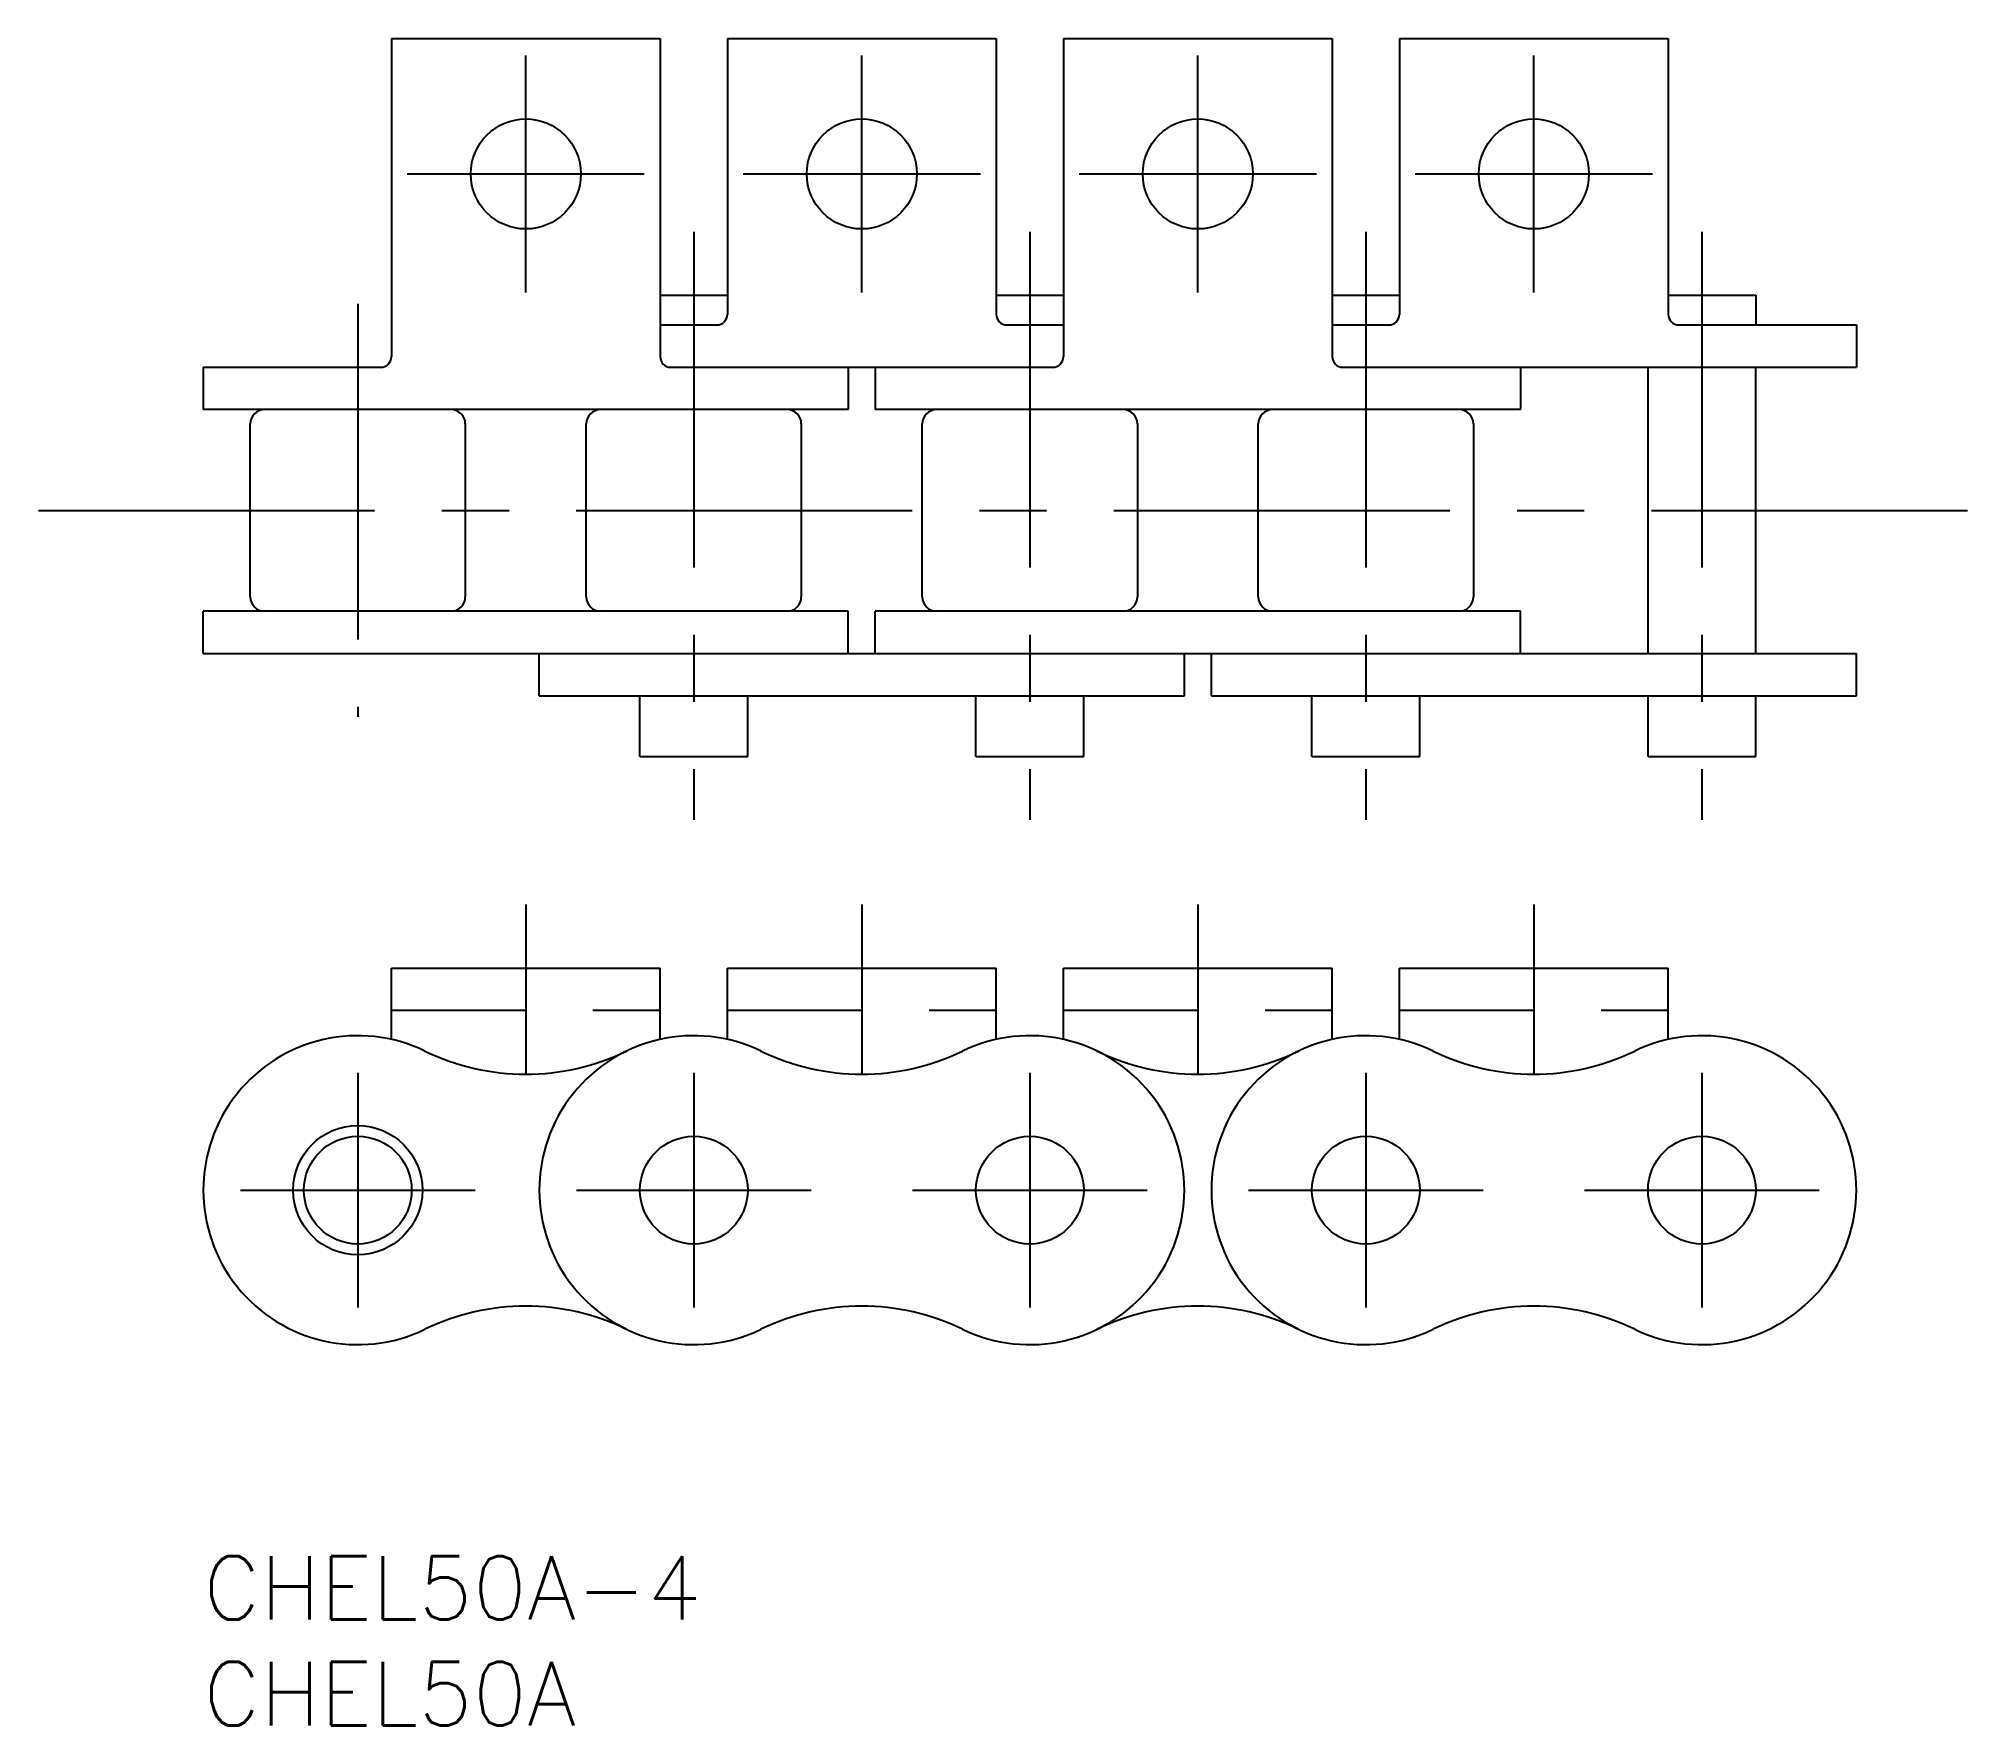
# Model space of a CAD drawing. Extents: x -7.8 to 83.3, y -8 to 71.7.
import ezdxf

# ---------------------------------------------------------------- set-up
doc = ezdxf.new("R2010")
doc.units = 0
doc.header["$LTSCALE"] = 0.5
doc.linetypes.add('CENTER', pattern=[50.8, 31.75, -6.35, 6.35, -6.35])
doc.linetypes.add('DASHED', pattern=[19.05, 12.7, -6.35])
for name, color, linetype in [('MSM_CENTER', 1, 'CENTER'), ('MSM_CONTINUOUS', 7, 'CONTINUOUS'), ('MSM_DASHED', 4, 'DASHED'), ('MSM_PART_NUMBER', 7, 'CONTINUOUS')]:
    doc.layers.add(name, color=color, linetype=linetype)
doc.styles.get("Standard").update_dxf_attribs({"font": 'txt.shx', "height": 3, "bigfont": 'bigfont.shx'})

# ---------------------------------------------------------------- blocks, each defined once
blk = doc.blocks.new('*U3')
at = {"layer": 'MSM_PART_NUMBER'}
blk.add_text('CHEL50A-4', height=3, dxfattribs=at).set_placement((0, -3))
blk = doc.blocks.new('*U4')
at = {"layer": 'MSM_PART_NUMBER'}
blk.add_text('CHEL50A', height=3, dxfattribs=at).set_placement((0, -8))

msp = doc.modelspace()

# ---------------------------------------------------------------- linework, layer by layer
at = {"layer": 'MSM_CENTER'}
for p, q in [((15.237, 59.73), (15.237, 70.93)), ((31.112, 59.73), (31.112, 70.93)), ((46.987, 59.73), (46.987, 70.93)), ((62.862, 59.73), (62.862, 70.93)), ((9.637, 65.33), (20.837, 65.33)), ((25.512, 65.33), (36.712, 65.33)), ((41.387, 65.33), (52.587, 65.33)), ((57.262, 65.33), (68.462, 65.33)), ((23.175, 62.6), (23.175, 34.8)), ((39.05, 62.6), (39.05, 34.8)), ((54.925, 62.6), (54.925, 34.8)), ((70.8, 62.6), (70.8, 34.8)), ((7.3, 59.195), (7.3, 39.665)), ((-7.78, 49.43), (83.345, 49.43)), ((15.237, 30.8), (15.237, 22.8)), ((31.112, 30.8), (31.112, 22.8)), ((46.987, 30.8), (46.987, 22.8)), ((62.862, 30.8), (62.862, 22.8)), ((7.3, 22.845), (7.3, 11.755)), ((23.175, 22.845), (23.175, 11.755)), ((39.05, 22.845), (39.05, 11.755)), ((54.925, 22.845), (54.925, 11.755)), ((70.8, 22.845), (70.8, 11.755)), ((1.755, 17.3), (12.845, 17.3)), ((17.63, 17.3), (28.72, 17.3)), ((33.505, 17.3), (44.595, 17.3)), ((49.38, 17.3), (60.47, 17.3)), ((65.255, 17.3), (76.345, 17.3))]:
    msp.add_line(p, q, dxfattribs=at)
at = {"layer": 'MSM_CONTINUOUS'}
for p, q in [((8.887, 71.73), (8.887, 56.695)), ((8.887, 71.73), (21.587, 71.73)), ((21.587, 71.73), (21.587, 56.695)), ((24.762, 71.73), (24.762, 58.695)), ((24.762, 71.73), (37.462, 71.73)), ((37.462, 71.73), (37.462, 58.695)), ((40.637, 71.73), (40.637, 56.695)), ((40.637, 71.73), (53.337, 71.73)), ((53.337, 71.73), (53.337, 56.695)), ((56.512, 71.73), (56.512, 58.695)), ((56.512, 71.73), (69.212, 71.73)), ((69.212, 71.73), (69.212, 58.695)), ((21.587, 59.6), (24.762, 59.6)), ((37.462, 59.6), (40.637, 59.6)), ((53.337, 59.6), (56.512, 59.6)), ((69.212, 59.6), (73.345, 59.6)), ((73.345, 59.6), (73.345, 58.195)), ((21.587, 58.195), (24.262, 58.195)), ((37.962, 58.195), (40.637, 58.195)), ((53.337, 58.195), (56.012, 58.195)), ((69.712, 58.195), (78.1, 58.195)), ((78.1, 58.195), (78.1, 56.195)), ((0, 56.195), (8.387, 56.195)), ((0, 56.195), (0, 54.195)), ((22.087, 56.195), (40.137, 56.195)), ((30.475, 56.195), (30.475, 54.195)), ((31.75, 56.195), (31.75, 54.195)), ((53.837, 56.195), (78.1, 56.195)), ((62.225, 56.195), (62.225, 54.195)), ((68.255, 42.665), (68.255, 56.195)), ((73.345, 42.665), (73.345, 56.195)), ((30.475, 54.195), (0, 54.195)), ((62.225, 54.195), (31.75, 54.195)), ((2.22, 45.342), (2.22, 53.518)), ((12.38, 53.518), (12.38, 45.342)), ((18.095, 45.342), (18.095, 53.518)), ((28.255, 53.518), (28.255, 45.342)), ((33.97, 45.342), (33.97, 53.518)), ((44.13, 53.518), (44.13, 45.342)), ((49.845, 45.342), (49.845, 53.518)), ((60.005, 53.518), (60.005, 45.342)), ((0, 42.665), (0, 44.665)), ((30.475, 44.665), (0, 44.665)), ((30.475, 42.665), (30.475, 44.665)), ((31.75, 42.665), (31.75, 44.665)), ((62.225, 44.665), (31.75, 44.665)), ((62.225, 42.665), (62.225, 44.665)), ((0, 42.665), (78.1, 42.665)), ((15.875, 40.665), (15.875, 42.665)), ((46.35, 40.665), (46.35, 42.665)), ((47.625, 40.665), (47.625, 42.665)), ((78.1, 40.665), (78.1, 42.665)), ((15.875, 40.665), (46.35, 40.665)), ((20.63, 37.8), (20.63, 40.665)), ((25.72, 37.8), (25.72, 40.665)), ((36.505, 37.8), (36.505, 40.665)), ((41.595, 37.8), (41.595, 40.665)), ((47.625, 40.665), (78.1, 40.665)), ((52.38, 37.8), (52.38, 40.665)), ((57.47, 37.8), (57.47, 40.665)), ((68.255, 37.8), (68.255, 40.665)), ((73.345, 37.8), (73.345, 40.665)), ((20.63, 37.8), (25.72, 37.8)), ((36.505, 37.8), (41.595, 37.8)), ((52.38, 37.8), (57.47, 37.8)), ((68.255, 37.8), (73.345, 37.8)), ((8.887, 27.8), (21.587, 27.8)), ((8.887, 24.425), (8.887, 27.8)), ((21.587, 24.425), (21.587, 27.8)), ((24.762, 27.8), (37.462, 27.8)), ((24.762, 24.425), (24.762, 27.8)), ((37.462, 24.425), (37.462, 27.8)), ((40.637, 27.8), (53.337, 27.8)), ((40.637, 24.425), (40.637, 27.8)), ((53.337, 24.425), (53.337, 27.8)), ((56.512, 27.8), (69.212, 27.8)), ((56.512, 24.425), (56.512, 27.8)), ((69.212, 24.425), (69.212, 27.8))]:
    msp.add_line(p, q, dxfattribs=at)
for centre, radius in [((15.237, 65.33), 2.6), ((31.112, 65.33), 2.6), ((46.987, 65.33), 2.6), ((62.862, 65.33), 2.6), ((7.3, 17.3), 3.054), ((7.3, 17.3), 2.545), ((23.175, 17.3), 2.545), ((39.05, 17.3), 2.545), ((54.925, 17.3), 2.545), ((70.8, 17.3), 2.545)]:
    msp.add_circle(centre, radius, dxfattribs=at)
for centre, radius, start, end in [((24.262, 58.695), 0.5, 270, 0), ((37.962, 58.695), 0.5, 180, 270), ((56.012, 58.695), 0.5, 270, 0), ((69.712, 58.695), 0.5, 180, 270), ((8.387, 56.695), 0.5, 270, 0), ((22.087, 56.695), 0.5, 180, 270), ((40.137, 56.695), 0.5, 270, 0), ((53.837, 56.695), 0.5, 180, 270), ((2.897, 53.518), 0.677, 90, 180), ((11.703, 53.518), 0.677, 0, 90), ((18.772, 53.518), 0.677, 90, 180), ((27.578, 53.518), 0.677, 0, 90), ((34.647, 53.518), 0.677, 90, 180), ((43.453, 53.518), 0.677, 0, 90), ((50.522, 53.518), 0.677, 90, 180), ((59.328, 53.518), 0.677, 0, 90), ((2.897, 45.342), 0.677, 180, 270), ((11.703, 45.342), 0.677, 270, 0), ((18.772, 45.342), 0.677, 180, 270), ((27.578, 45.342), 0.677, 270, 0), ((34.647, 45.342), 0.677, 180, 270), ((43.453, 45.342), 0.677, 270, 0), ((50.522, 45.342), 0.677, 180, 270), ((59.328, 45.342), 0.677, 270, 0), ((7.3, 17.3), 7.3, 64.21906, 295.78092), ((15.237, 33.733), 10.95, 244.21906, 295.78094), ((23.175, 17.3), 7.3, 64.21906, 295.78092), ((31.112, 33.733), 10.95, 244.21906, 295.78094), ((39.05, 17.3), 7.3, 244.21906, 115.78094), ((46.987, 33.733), 10.95, 244.21906, 295.78094), ((54.925, 17.3), 7.3, 64.21906, 295.78092), ((62.862, 33.733), 10.95, 244.21906, 295.78094), ((70.8, 17.3), 7.3, 244.21906, 115.78094), ((15.237, 0.867), 10.95, 64.21906, 115.78094), ((31.112, 0.867), 10.95, 64.21906, 115.78094), ((46.987, 0.867), 10.95, 64.21906, 115.78094), ((62.862, 0.867), 10.95, 64.21906, 115.78094)]:
    msp.add_arc(centre, radius, start, end, dxfattribs=at)
at = {"layer": 'MSM_DASHED'}
for p, q in [((8.887, 25.8), (21.587, 25.8)), ((24.762, 25.8), (37.462, 25.8)), ((40.637, 25.8), (53.337, 25.8)), ((56.512, 25.8), (69.212, 25.8))]:
    msp.add_line(p, q, dxfattribs=at)

# ---------------------------------------------------------------- block references
at = {"layer": 'MSM_CONTINUOUS'}
for name in ['*U3', '*U4']:
    msp.add_blockref(name, (0, 0), dxfattribs=at)

doc.saveas('drawing.dxf')
